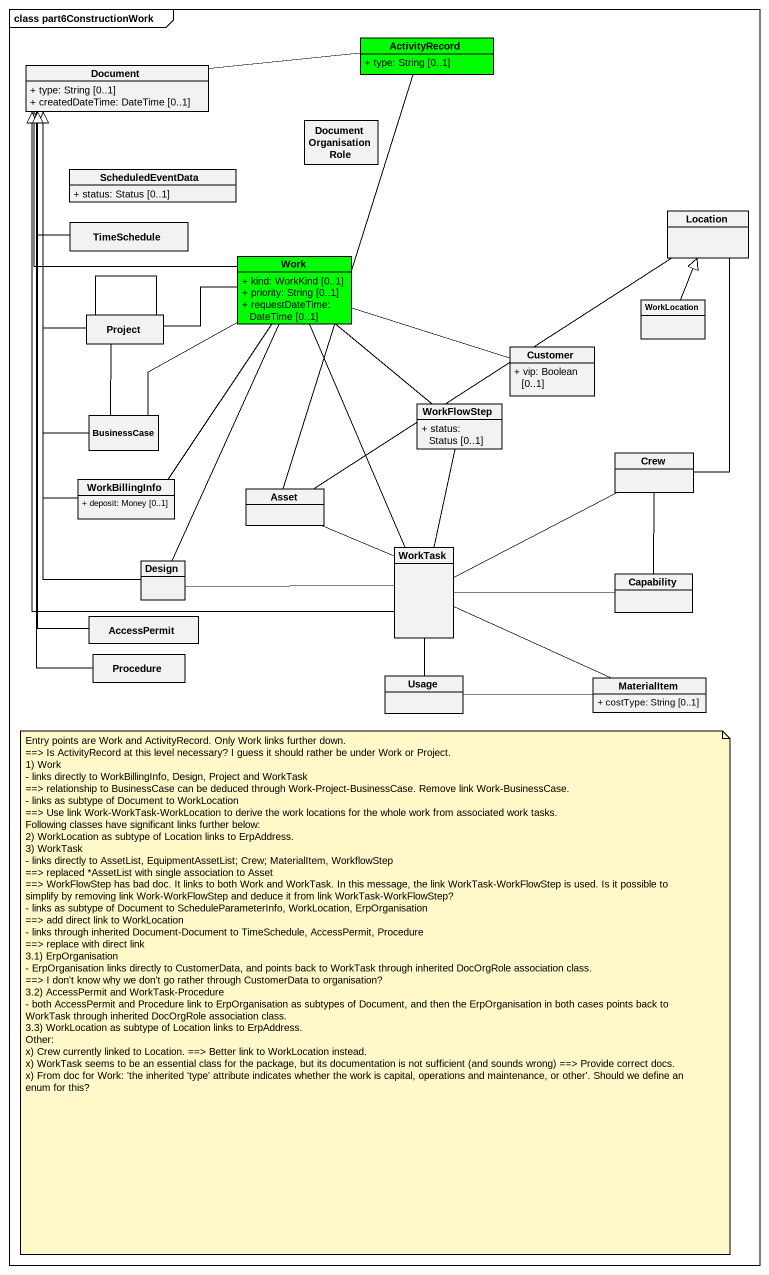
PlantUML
@startuml
mainframe class part6ConstructionWork
hide circle
hide empty members
skinparam classAttributeIconSize 0
class Document {
  + type: String [0..1]
  + createdDateTime: DateTime [0..1]
}
class ActivityRecord #00FF00 {
  + type: String [0..1]
}
class DocumentOrganisationRole
class ScheduledEventData {
  + status: Status [0..1]
}
class TimeSchedule
class Location
class Work #00FF00 {
  + kind: WorkKind [0..1]
  + priority: String [0..1]
  + requestDateTime: DateTime [0..1]
}
class Project
class WorkLocation
class Customer {
  + vip: Boolean [0..1]
}
class WorkFlowStep {
  + status: Status [0..1]
}
class BusinessCase
class Crew
class WorkBillingInfo {
  + deposit: Money [0..1]
}
class Asset
class Design
class WorkTask
class Capability
class AccessPermit
class Procedure
class Usage
class MaterialItem {
  + costType: String [0..1]
}
Document -right- ActivityRecord
TimeSchedule -up-|> Document
Work -up-|> Document
Work -left- Project
Work -- WorkTask
Project -up-|> Document
Project -- Project
WorkLocation -up-|> Location
Customer -left- Work
WorkFlowStep -up- Work
WorkFlowStep -- WorkTask
BusinessCase -up-|> Document
BusinessCase -up- Work
BusinessCase -up- Project
Crew -up- Location
WorkBillingInfo -up-|> Document
WorkBillingInfo -up- Work
Asset -up- ActivityRecord
Asset -up- Location
Asset -- WorkTask
Design -up-|> Document
Design -up- Work
Design -right- WorkTask
WorkTask -up-|> Document
WorkTask -right- Crew
WorkTask -- Usage
WorkTask -right- MaterialItem
Capability -up- Crew
Capability -left- WorkTask
AccessPermit -up-|> Document
Procedure -up-|> Document
MaterialItem -left- Usage
note as N1
  Entry points are Work and ActivityRecord. Only Work links further down.
  ~==> Is ActivityRecord at this level necessary? I guess it should rather be under Work or Project.
  1) Work
  - links directly to WorkBillingInfo, Design, Project and WorkTask
  ~==> relationship to BusinessCase can be deduced through Work-Project-BusinessCase. Remove link Work-BusinessCase.
  - links as subtype of Document to WorkLocation
  ~==> Use link Work-WorkTask-WorkLocation to derive the work locations for the whole work from associated work tasks.
  Following classes have significant links further below:
  2) WorkLocation as subtype of Location links to ErpAddress.
  3) WorkTask
  - links directly to AssetList, EquipmentAssetList; Crew; MaterialItem, WorkflowStep
  ~==> replaced *AssetList with single association to Asset
  ~==> WorkFlowStep has bad doc. It links to both Work and WorkTask. In this message, the link WorkTask-WorkFlowStep is used. Is it possible to simplify by removing link Work-WorkFlowStep and deduce it from link WorkTask-WorkFlowStep?
  - links as subtype of Document to ScheduleParameterInfo, WorkLocation, ErpOrganisation
  ~==> add direct link to WorkLocation
  - links through inherited Document-Document to TimeSchedule, AccessPermit, Procedure
  ~==> replace with direct link
  3.1) ErpOrganisation
  - ErpOrganisation links directly to CustomerData, and points back to WorkTask through inherited DocOrgRole association class.
  ~==> I don't know why we don't go rather through CustomerData to organisation?
  3.2) AccessPermit and WorkTask-Procedure
  - both AccessPermit and Procedure link to ErpOrganisation as subtypes of Document, and then the ErpOrganisation in both cases points back to WorkTask through inherited DocOrgRole association class.
  3.3) WorkLocation as subtype of Location links to ErpAddress.
  Other:
  x) Crew currently linked to Location. ==> Better link to WorkLocation instead.
  x) WorkTask seems to be an essential class for the package, but its documentation is not sufficient (and sounds wrong) ==> Provide correct docs.
  x) From doc for Work: 'the inherited 'type' attribute indicates whether the work is capital, operations and maintenance, or other'. Should we define an enum for this?
end note
@enduml
